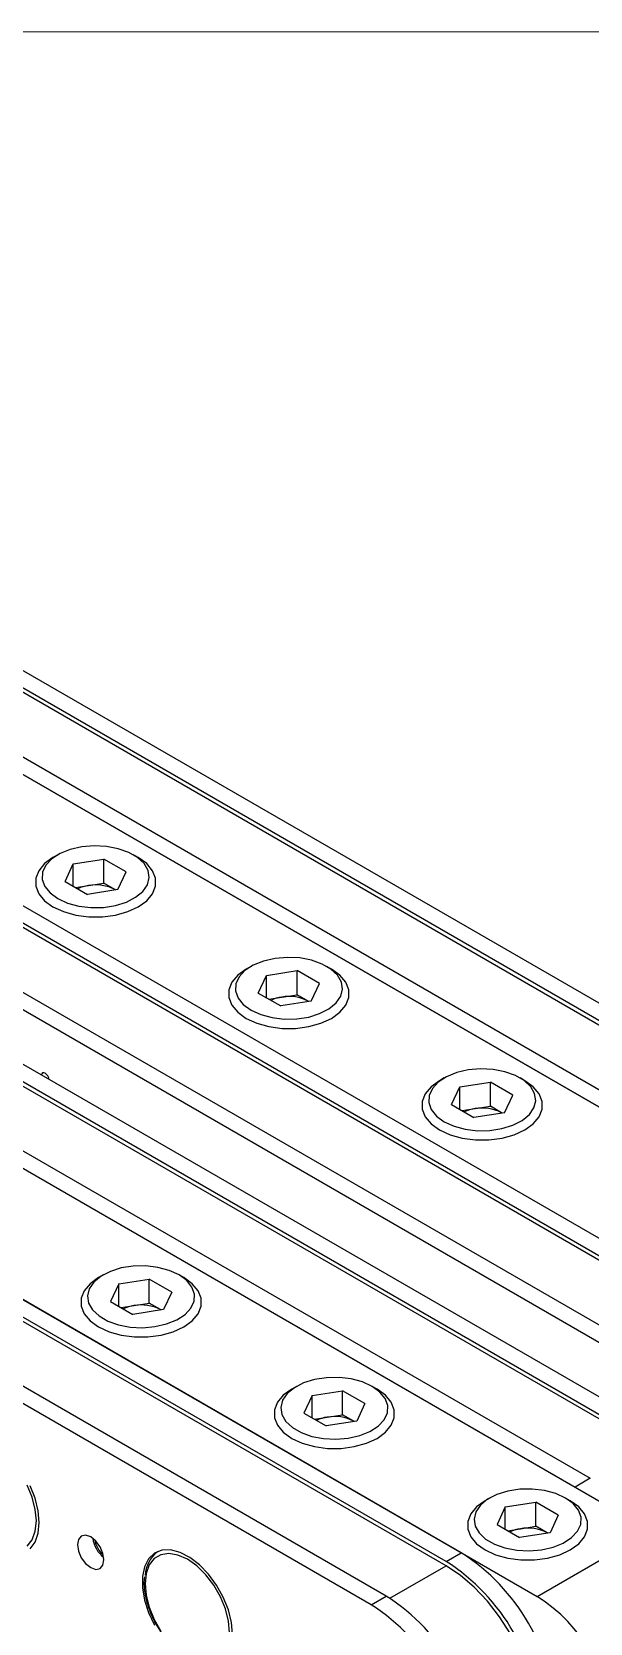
# Model space of a CAD drawing. Header units: millimetres. Extents: x 5 to 292, y 4 to 204.
# Drawn here: x 221.5 to 242.4, y 145.1 to 204.5 of the extents above; entities that cross this region are included whole.
import ezdxf

# ---------------------------------------------------------------- set-up
doc = ezdxf.new("R2010")
doc.units = ezdxf.units.MM

msp = doc.modelspace()

# ---------------------------------------------------------------- linework, layer by layer
at = {"color": 7, "linetype": 'Continuous', "lineweight": 18}
msp.add_line((4.92, 204.48), (291.92, 204.48), dxfattribs=at)
at = {"color": 7, "linetype": 'Continuous', "lineweight": 25}
for p, q in [((257.354, 155.888), (201.917, 187.891)), ((207.546, 187.875), (257.326, 159.137)), ((207.546, 187.711), (257.326, 158.974)), ((208.111, 188.201), (257.892, 159.464)), ((205.311, 186.585), (255.092, 157.847)), ((204.746, 186.258), (254.526, 157.521)), ((253.112, 153.439), (197.675, 185.442)), ((250.283, 155.071), (200.503, 183.809)), ((249.718, 154.745), (199.937, 183.482)), ((249.718, 154.582), (199.937, 183.319)), ((246.918, 153.128), (197.137, 181.866)), ((247.483, 153.455), (197.703, 182.193)), ((189.189, 180.543), (244.626, 148.54)), ((195.384, 180.854), (245.164, 152.116)), ((194.818, 180.527), (244.598, 151.789)), ((194.818, 180.364), (244.598, 151.626)), ((192.018, 178.911), (241.798, 150.173)), ((192.583, 179.237), (242.364, 150.5)), ((184.947, 178.094), (240.384, 146.091)), ((237.555, 147.724), (187.775, 176.461)), ((236.99, 147.397), (187.209, 176.135)), ((236.99, 147.234), (187.209, 175.971)), ((234.755, 146.107), (184.975, 174.845)), ((234.19, 145.781), (184.409, 174.518)), ((222.494, 173.767), (222.317, 173.665)), ((222.768, 172.774), (223.073, 173.433)), ((223.073, 173.433), (224.214, 173.609)), ((223.073, 172.598), (223.073, 173.433)), ((225.049, 173.127), (224.214, 173.609)), ((224.214, 172.711), (224.214, 173.609)), ((225.499, 173.665), (225.323, 173.767)), ((224.743, 172.469), (225.049, 173.127)), ((222.768, 172.774), (223.603, 172.292)), ((223.16, 172.548), (223.644, 172.623)), ((224.743, 172.469), (223.603, 172.292)), ((223.644, 172.623), (224.214, 172.711)), ((224.631, 172.47), (224.214, 172.711)), ((224.656, 172.455), (224.631, 172.47)), ((224.656, 172.455), (224.631, 172.47)), ((229.706, 169.603), (229.529, 169.501)), ((229.98, 168.611), (230.286, 169.269)), ((230.286, 169.269), (231.426, 169.446)), ((230.286, 168.434), (230.286, 169.269)), ((232.261, 168.964), (231.426, 169.446)), ((231.426, 168.547), (231.426, 169.446)), ((232.712, 169.501), (232.535, 169.603)), ((231.956, 168.305), (232.261, 168.964)), ((229.98, 168.611), (230.815, 168.129)), ((230.373, 168.384), (230.856, 168.459)), ((231.956, 168.305), (230.815, 168.129)), ((230.856, 168.459), (231.426, 168.547)), ((231.844, 168.306), (231.426, 168.547)), ((231.868, 168.292), (231.844, 168.306)), ((231.869, 168.292), (231.844, 168.306)), ((236.919, 165.44), (236.742, 165.338)), ((237.193, 164.447), (237.498, 165.105)), ((237.498, 165.105), (238.639, 165.282)), ((237.498, 164.271), (237.498, 165.105)), ((239.474, 164.8), (238.639, 165.282)), ((238.639, 164.384), (238.639, 165.282)), ((239.924, 165.338), (239.748, 165.44)), ((239.168, 164.142), (239.474, 164.8)), ((237.193, 164.447), (238.028, 163.965)), ((237.585, 164.221), (238.069, 164.295)), ((239.168, 164.142), (238.028, 163.965)), ((238.069, 164.295), (238.639, 164.384)), ((239.056, 164.143), (238.639, 164.384)), ((239.081, 164.128), (239.056, 164.143)), ((239.081, 164.128), (239.056, 164.143)), ((224.191, 158.092), (224.014, 157.99)), ((227.197, 157.99), (227.02, 158.092)), ((224.77, 157.758), (224.465, 157.099)), ((224.77, 157.758), (225.911, 157.934)), ((224.77, 156.923), (224.77, 157.758)), ((226.746, 157.452), (225.911, 157.934)), ((225.911, 157.036), (225.911, 157.934)), ((226.746, 157.452), (226.44, 156.794)), ((224.465, 157.099), (225.3, 156.617)), ((224.857, 156.873), (225.341, 156.948)), ((226.44, 156.794), (225.3, 156.617)), ((225.341, 156.948), (225.911, 157.036)), ((226.328, 156.795), (225.911, 157.036)), ((226.353, 156.78), (226.328, 156.795)), ((226.354, 156.78), (226.328, 156.795)), ((231.403, 153.928), (231.227, 153.826)), ((234.409, 153.826), (234.232, 153.928)), ((231.983, 153.594), (231.677, 152.936)), ((231.983, 153.594), (233.123, 153.77)), ((231.983, 152.759), (231.983, 153.594)), ((233.958, 153.289), (233.123, 153.77)), ((233.123, 152.872), (233.123, 153.77)), ((233.958, 153.289), (233.653, 152.63)), ((231.677, 152.936), (232.512, 152.454)), ((232.07, 152.709), (232.553, 152.784)), ((233.653, 152.63), (232.512, 152.454)), ((232.553, 152.784), (233.123, 152.872)), ((233.541, 152.631), (233.123, 152.872)), ((233.565, 152.617), (233.541, 152.631)), ((233.566, 152.617), (233.541, 152.631)), ((242.364, 150.5), (241.798, 150.173)), ((238.616, 149.765), (238.439, 149.663)), ((241.622, 149.663), (241.445, 149.765)), ((239.195, 149.43), (238.89, 148.772)), ((239.195, 149.43), (240.336, 149.607)), ((239.195, 148.596), (239.195, 149.43)), ((241.171, 149.125), (240.336, 149.607)), ((240.336, 148.709), (240.336, 149.607)), ((241.171, 149.125), (240.865, 148.466)), ((238.89, 148.772), (239.725, 148.29)), ((239.282, 148.546), (239.766, 148.62)), ((240.865, 148.466), (239.725, 148.29)), ((239.766, 148.62), (240.336, 148.709)), ((240.753, 148.468), (240.336, 148.709)), ((240.384, 146.091), (244.626, 148.54)), ((240.778, 148.453), (240.753, 148.468)), ((240.779, 148.453), (240.753, 148.468)), ((236.99, 147.397), (237.555, 147.724)), ((234.19, 145.781), (234.755, 146.107))]:
    msp.add_line(p, q, dxfattribs=at)
at = {"color": 8, "linetype": 'Continuous', "lineweight": 25}
msp.add_line((234.893, 146.023), (236.99, 147.234), dxfattribs=at)
at = {"color": 7, "linetype": 'Continuous', "lineweight": 25, "flags": 128}
for points in [[(222.494, 172.134), (222.858, 171.968), (223.279, 171.855), (223.734, 171.801), (224.198, 171.808), (224.647, 171.878), (225.055, 172.005), (225.402, 172.183), (225.669, 172.403), (225.84, 172.652), (225.907, 172.917), (225.867, 173.184), (225.721, 173.439), (225.477, 173.667), (225.149, 173.856), (224.753, 173.997), (224.313, 174.082), (223.85, 174.105), (223.391, 174.066), (222.959, 173.967), (222.579, 173.813), (222.27, 173.613), (222.05, 173.377), (221.929, 173.118), (221.916, 172.85), (222.01, 172.588), (222.206, 172.345), (222.494, 172.134)], [(222.317, 173.665), (222.003, 173.438), (221.785, 173.176), (221.672, 172.892), (221.672, 172.601), (221.785, 172.318), (222.003, 172.056), (222.317, 171.828)], [(222.317, 173.665), (222.003, 173.438), (221.785, 173.176), (221.672, 172.892), (221.672, 172.601), (221.785, 172.318), (222.003, 172.056), (222.317, 171.828), (222.711, 171.647), (223.165, 171.521), (223.656, 171.456), (224.16, 171.456), (224.651, 171.521), (225.105, 171.647), (225.499, 171.828), (225.813, 172.056), (226.032, 172.318), (226.144, 172.601), (226.144, 172.892), (226.032, 173.176), (225.813, 173.438), (225.499, 173.665)], [(222.317, 171.828), (222.711, 171.647), (223.165, 171.521), (223.656, 171.456), (224.16, 171.456), (224.651, 171.521), (225.105, 171.647), (225.499, 171.828), (225.813, 172.056), (226.032, 172.318), (226.144, 172.601), (226.144, 172.892), (226.032, 173.176), (225.813, 173.438), (225.499, 173.665)], [(229.707, 167.971), (230.071, 167.804), (230.492, 167.691), (230.946, 167.637), (231.411, 167.645), (231.859, 167.714), (232.268, 167.841), (232.615, 168.02), (232.881, 168.239), (233.053, 168.488), (233.12, 168.754), (233.079, 169.021), (232.933, 169.275), (232.69, 169.503), (232.361, 169.693), (231.966, 169.834), (231.525, 169.918), (231.063, 169.941), (230.603, 169.902), (230.172, 169.803), (229.791, 169.65), (229.482, 169.449), (229.262, 169.213), (229.142, 168.954), (229.128, 168.687), (229.222, 168.424), (229.419, 168.181), (229.707, 167.971)], [(229.529, 169.501), (229.216, 169.274), (228.997, 169.012), (228.885, 168.728), (228.885, 168.438), (228.997, 168.154), (229.216, 167.892), (229.53, 167.665)], [(229.53, 169.501), (229.216, 169.274), (228.997, 169.012), (228.885, 168.728), (228.885, 168.438), (228.997, 168.154), (229.216, 167.892), (229.53, 167.665), (229.924, 167.483), (230.378, 167.357), (230.869, 167.292), (231.373, 167.292), (231.864, 167.357), (232.318, 167.483), (232.712, 167.665), (233.026, 167.892), (233.244, 168.154), (233.357, 168.438), (233.357, 168.728), (233.244, 169.012), (233.026, 169.274), (232.712, 169.501)], [(229.53, 167.665), (229.924, 167.483), (230.378, 167.357), (230.869, 167.292), (231.373, 167.292), (231.864, 167.357), (232.318, 167.483), (232.712, 167.665), (233.026, 167.892), (233.244, 168.154), (233.357, 168.438), (233.357, 168.728), (233.244, 169.012), (233.026, 169.274), (232.712, 169.501)], [(236.919, 163.807), (237.283, 163.641), (237.704, 163.527), (238.159, 163.473), (238.623, 163.481), (239.072, 163.55), (239.48, 163.678), (239.827, 163.856), (240.094, 164.075), (240.265, 164.325), (240.332, 164.59), (240.292, 164.857), (240.146, 165.111), (239.902, 165.34), (239.574, 165.529), (239.178, 165.67), (238.738, 165.754), (238.275, 165.778), (237.816, 165.739), (237.384, 165.64), (237.004, 165.486), (236.695, 165.286), (236.475, 165.05), (236.354, 164.791), (236.341, 164.523), (236.435, 164.26), (236.631, 164.017), (236.919, 163.807)], [(222.168, 165.391), (222.158, 165.443), (222.127, 165.514), (222.081, 165.575), (222.027, 165.619), (221.973, 165.638), (221.927, 165.629), (221.897, 165.594), (221.887, 165.554)], [(236.742, 165.338), (236.428, 165.11), (236.209, 164.848), (236.097, 164.565), (236.097, 164.274), (236.209, 163.99), (236.428, 163.728), (236.742, 163.501)], [(236.742, 165.338), (236.428, 165.11), (236.209, 164.848), (236.097, 164.565), (236.097, 164.274), (236.209, 163.99), (236.428, 163.728), (236.742, 163.501), (237.136, 163.32), (237.59, 163.193), (238.081, 163.129), (238.585, 163.129), (239.076, 163.193), (239.53, 163.32), (239.924, 163.501), (240.238, 163.728), (240.457, 163.99), (240.569, 164.274), (240.569, 164.565), (240.457, 164.848), (240.238, 165.11), (239.924, 165.338)], [(236.742, 163.501), (237.136, 163.32), (237.59, 163.193), (238.081, 163.129), (238.585, 163.129), (239.076, 163.193), (239.53, 163.32), (239.924, 163.501), (240.238, 163.728), (240.457, 163.99), (240.569, 164.274), (240.569, 164.565), (240.457, 164.848), (240.238, 165.11), (239.924, 165.338)], [(224.014, 157.99), (223.7, 157.763), (223.482, 157.501), (223.369, 157.217), (223.369, 156.926), (223.482, 156.643), (223.7, 156.381), (224.014, 156.153), (224.408, 155.972), (224.862, 155.846), (225.353, 155.781), (225.857, 155.781), (226.348, 155.846), (226.802, 155.972), (227.196, 156.153), (227.51, 156.381), (227.729, 156.643), (227.841, 156.926), (227.841, 157.217), (227.729, 157.501), (227.51, 157.763), (227.196, 157.99), (227.196, 157.99)], [(224.014, 157.99), (223.7, 157.763), (223.482, 157.501), (223.369, 157.217), (223.369, 156.926), (223.482, 156.643), (223.7, 156.381), (224.014, 156.153), (224.408, 155.972), (224.862, 155.846), (225.353, 155.781), (225.857, 155.781), (226.348, 155.846), (226.802, 155.972), (227.196, 156.153)], [(227.02, 158.092), (226.655, 158.258), (226.234, 158.372), (225.78, 158.426), (225.315, 158.418), (224.867, 158.349), (224.458, 158.222), (224.111, 158.043), (223.845, 157.824), (223.673, 157.575), (223.606, 157.309), (223.647, 157.042), (223.793, 156.788), (224.036, 156.56), (224.365, 156.37), (224.76, 156.229), (225.201, 156.145), (225.663, 156.122), (226.123, 156.161), (226.555, 156.26), (226.935, 156.413), (227.244, 156.614), (227.464, 156.85), (227.584, 157.108), (227.598, 157.376), (227.504, 157.639), (227.308, 157.882), (227.02, 158.092)], [(227.196, 156.153), (227.51, 156.381), (227.729, 156.643), (227.841, 156.926), (227.841, 157.217), (227.729, 157.501), (227.51, 157.763), (227.197, 157.99)], [(231.227, 153.826), (230.913, 153.599), (230.694, 153.337), (230.582, 153.053), (230.582, 152.763), (230.694, 152.479), (230.913, 152.217), (231.227, 151.99), (231.621, 151.808), (232.075, 151.682), (232.566, 151.617), (233.07, 151.617), (233.561, 151.682), (234.015, 151.808), (234.409, 151.99), (234.723, 152.217), (234.942, 152.479), (235.054, 152.763), (235.054, 153.053), (234.942, 153.337), (234.723, 153.599), (234.409, 153.826), (234.409, 153.826)], [(231.227, 153.826), (230.913, 153.599), (230.694, 153.337), (230.582, 153.053), (230.582, 152.763), (230.694, 152.479), (230.913, 152.217), (231.227, 151.99), (231.621, 151.808), (232.075, 151.682), (232.566, 151.617), (233.07, 151.617), (233.561, 151.682), (234.015, 151.808), (234.409, 151.99)], [(234.232, 153.929), (233.868, 154.095), (233.447, 154.208), (232.992, 154.262), (232.528, 154.254), (232.079, 154.185), (231.671, 154.058), (231.324, 153.88), (231.057, 153.66), (230.886, 153.411), (230.819, 153.146), (230.859, 152.879), (231.005, 152.624), (231.249, 152.396), (231.577, 152.206), (231.973, 152.066), (232.413, 151.981), (232.876, 151.958), (233.335, 151.997), (233.767, 152.096), (234.147, 152.25), (234.456, 152.45), (234.676, 152.686), (234.797, 152.945), (234.81, 153.213), (234.716, 153.475), (234.52, 153.718), (234.232, 153.929)], [(234.409, 151.99), (234.723, 152.217), (234.942, 152.479), (235.054, 152.763), (235.054, 153.053), (234.942, 153.337), (234.723, 153.599), (234.409, 153.826)], [(221.352, 147.973), (221.54, 148.21), (221.656, 148.528), (221.696, 148.91), (221.656, 149.339), (221.54, 149.791), (221.352, 150.245)], [(221.805, 148.848), (221.765, 149.289), (221.649, 149.755), (221.461, 150.225)], [(238.439, 149.663), (238.125, 149.435), (237.907, 149.173), (237.794, 148.89), (237.794, 148.599), (237.907, 148.315), (238.125, 148.053), (238.439, 147.826), (238.833, 147.644), (239.287, 147.518), (239.778, 147.454), (240.282, 147.454), (240.773, 147.518), (241.227, 147.644), (241.621, 147.826), (241.935, 148.053), (242.154, 148.315), (242.266, 148.599), (242.266, 148.89), (242.154, 149.173), (241.935, 149.435), (241.621, 149.663), (241.621, 149.663)], [(238.439, 149.663), (238.125, 149.435), (237.907, 149.173), (237.794, 148.89), (237.794, 148.599), (237.907, 148.315), (238.125, 148.053), (238.439, 147.826), (238.833, 147.644), (239.287, 147.518), (239.778, 147.454), (240.282, 147.454), (240.773, 147.518), (241.227, 147.644), (241.621, 147.826)], [(241.444, 149.765), (241.08, 149.931), (240.659, 150.044), (240.205, 150.099), (239.74, 150.091), (239.292, 150.021), (238.883, 149.894), (238.536, 149.716), (238.27, 149.496), (238.098, 149.247), (238.031, 148.982), (238.072, 148.715), (238.218, 148.46), (238.461, 148.232), (238.79, 148.043), (239.185, 147.902), (239.626, 147.818), (240.088, 147.794), (240.548, 147.833), (240.979, 147.932), (241.36, 148.086), (241.669, 148.286), (241.889, 148.522), (242.009, 148.781), (242.023, 149.049), (241.929, 149.312), (241.733, 149.555), (241.444, 149.765)], [(241.621, 147.826), (241.935, 148.053), (242.154, 148.315), (242.266, 148.599), (242.266, 148.89), (242.154, 149.173), (241.935, 149.435), (241.622, 149.663)], [(221.461, 147.868), (221.649, 148.12), (221.765, 148.452), (221.805, 148.848)], [(224.219, 147.454), (224.182, 147.694), (224.074, 147.942), (223.914, 148.158), (223.724, 148.311), (223.535, 148.377), (223.374, 148.346), (223.267, 148.222), (223.229, 148.025), (223.267, 147.785), (223.374, 147.537), (223.535, 147.321), (223.724, 147.168), (223.914, 147.102), (224.074, 147.133), (224.182, 147.257), (224.219, 147.454)], [(229.017, 144.684), (228.978, 145.125), (228.861, 145.592), (228.673, 146.061), (228.422, 146.512), (228.121, 146.922), (227.782, 147.274), (227.422, 147.549), (227.058, 147.737), (226.706, 147.827), (226.384, 147.816), (226.106, 147.704), (225.886, 147.496), (225.732, 147.202), (225.654, 146.836), (225.654, 146.415), (225.732, 145.958), (225.886, 145.488), (226.106, 145.025)], [(228.908, 144.747), (228.869, 145.175), (228.752, 145.627), (228.564, 146.081), (228.314, 146.514), (228.015, 146.904), (227.682, 147.231), (227.331, 147.48), (226.98, 147.637), (226.646, 147.694), (226.347, 147.65), (226.097, 147.506), (225.909, 147.269), (225.792, 146.951), (225.753, 146.568), (225.792, 146.14), (225.909, 145.688), (226.097, 145.234), (226.347, 144.801)], [(239.39, 139.157), (239.39, 139.158), (239.736, 139.426), (240.014, 139.789), (240.218, 140.24), (240.342, 140.766), (240.384, 141.355), (240.342, 141.992), (240.218, 142.662), (240.014, 143.348), (239.736, 144.033), (239.39, 144.7), (238.985, 145.334), (238.531, 145.917), (238.039, 146.437), (237.521, 146.879), (236.99, 147.234)]]:
    msp.add_lwpolyline(points, dxfattribs=at)
at = {"color": 7, "linetype": 'Continuous', "lineweight": 25}
for centre, radius, start, end in [((223.837, 171.267), 1.37, 98.13279, 115.75361), ((223.91, 171.076), 1.57, 62.64266, 99.77135), ((231.05, 167.103), 1.37, 98.13268, 115.75372), ((231.122, 166.912), 1.57, 62.64261, 99.7714), ((238.262, 162.94), 1.37, 98.1327, 115.75369), ((238.335, 162.749), 1.57, 62.64259, 99.77142), ((225.534, 155.592), 1.37, 98.13277, 115.75362), ((225.607, 155.401), 1.57, 62.64295, 99.77105), ((232.747, 151.428), 1.37, 98.13275, 115.75365), ((232.82, 151.237), 1.57, 62.64296, 99.77105), ((239.959, 147.265), 1.37, 98.13241, 115.75368), ((240.032, 147.074), 1.57, 62.64288, 99.77113), ((224.905, 148.421), 1.116, 188.30654, 231.6881), ((224.829, 148.377), 0.97, 190.78949, 229.20489), ((226.915, 146.845), 1.154, 127.37971, 177.8694), ((232.817, 140.906), 7.717, 2.73147, 57.26855), ((233.383, 141.232), 7.717, 2.73147, 57.26855), ((230.583, 139.616), 7.717, 2.73147, 57.26855), ((237.097, 140.928), 6.121, 2.47639, 57.52363), ((230.017, 139.289), 7.717, 2.73147, 57.26855)]:
    msp.add_arc(centre, radius, start, end, dxfattribs=at)
msp.add_open_spline([(225.726, 146.82), (225.718, 146.734), (225.698, 146.519), (225.749, 146.137), (225.863, 145.696), (226.045, 145.257), (226.268, 144.85), (226.448, 144.616), (226.532, 144.507)], degree=3, knots=[0, 0, 0, 0, 0.12178, 0.302392, 0.482991, 0.663264, 0.843356, 1, 1, 1, 1], dxfattribs=at)

doc.saveas('drawing.dxf')
